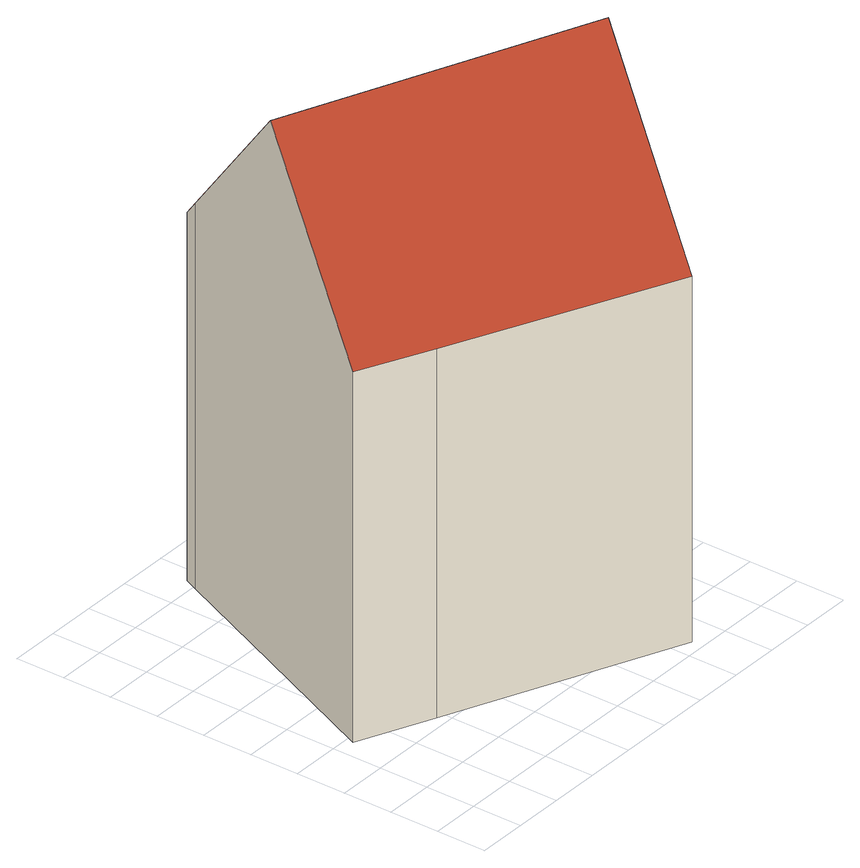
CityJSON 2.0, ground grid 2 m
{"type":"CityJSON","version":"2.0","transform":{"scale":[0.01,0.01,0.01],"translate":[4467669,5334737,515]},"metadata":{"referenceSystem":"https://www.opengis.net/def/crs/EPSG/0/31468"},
"CityObjects":{
"otherconstruction1":{"type":"OtherConstruction","geometry":[{"type":"Solid","lod":"2","boundaries":[[[[0,1,2,3]],[[4,5,6,7,2,1]],[[8,9,10,11]],[[12,8,11,13]],[[14,15,10,9,16,17]],[[5,12,13,6]],[[17,0,3,14]],[[17,16,4,1,0]],[[9,8,12,5,4,16]],[[14,3,2,7,6,13,11,10,15]]]],"semantics":{"surfaces":[{"type":"WallSurface"},{"type":"RoofSurface"},{"type":"GroundSurface"}],"values":[[0,0,0,0,0,0,0,1,1,2]]}}]}
},
"vertices":[
[370,443,1491],[74,574,1498],[74,574,9],[370,443,9],[307,1106,2185],[519,1589,1560],[519,1589,9],[307,1106,9],[851,1519,1484],[1763,1130,1489],[1763,1130,9],[851,1519,9],[544,1644,1489],[544,1644,9],[1279,48,9],[1523,593,9],[1523,593,2185],[1279,48,1478]
]}
